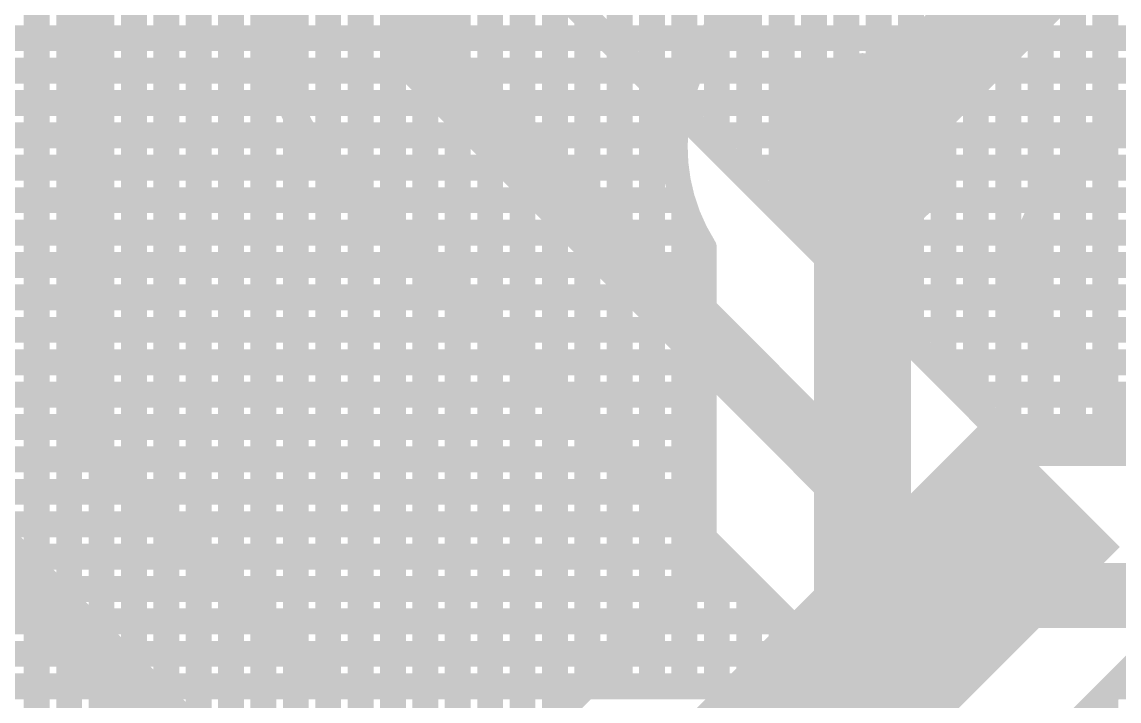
# Model space of a CAD drawing. Header units: millimetres. Extents: x 1.42 to 3.4, y 1.21 to 3.22.
# Drawn here: x 2.2777 to 2.4471, y 1.5927 to 1.6975 of the extents above; entities that cross this region are included whole.
import ezdxf

# ---------------------------------------------------------------- set-up
doc = ezdxf.new("R2010")
doc.units = ezdxf.units.MM
doc.header["$MEASUREMENT"] = 0
for name, color, linetype in [('BottomLayer', 5, 'Continuous'), ('BottomSolder', 6, 'Continuous'), ('MultiLayer', 9, 'Continuous'), ('TopLayer', 1, 'Continuous'), ('TopPaste', 8, 'Continuous'), ('TopSolder', 216, 'Continuous'), ('ViaHoleLayer', 16, 'Continuous')]:
    doc.layers.add(name, color=color, linetype=linetype)

# ---------------------------------------------------------------- blocks, each defined once
blk = doc.blocks.new('KEY_SMT_2')
at = {"layer": 'TopLayer'}
blk.add_solid([(0.13976, 0.06102), (0.13976, 0.08464), (0.06102, 0.06102), (0.06102, 0.08464)], dxfattribs=at)
at = {"layer": 'TopPaste'}
blk.add_solid([(0.13976, 0.06102), (0.13976, 0.08464), (0.06102, 0.06102), (0.06102, 0.08464)], dxfattribs=at)
at = {"layer": 'TopSolder'}
blk.add_solid([(0.14226, 0.05852), (0.14226, 0.08715), (0.05852, 0.05852), (0.05852, 0.08715)], dxfattribs=at)

msp = doc.modelspace()

# ---------------------------------------------------------------- linework, layer by layer
at = {"layer": 'BottomLayer'}
for points, const_width in [([(2.295, 1.62461), (2.295, 1.85839)], 0.004), ([(2.3, 1.61961), (2.3, 1.85339)], 0.004), ([(2.305, 1.61461), (2.305, 1.84839)], 0.004), ([(2.31, 1.60961), (2.31, 1.84339)], 0.004), ([(2.34, 1.692), (2.34, 1.798)], 0.01), ([(2.315, 1.60461), (2.315, 1.7833)], 0.004), ([(2.365, 1.69811), (2.365, 1.7833)], 0.004), ([(2.37, 1.69311), (2.37, 1.78339)], 0.004), ([(2.318, 1.692), (2.318, 1.77911)], 0.004), ([(2.375, 1.68811), (2.375, 1.77839)], 0.004), ([(2.38, 1.68311), (2.38, 1.77339)], 0.004), ([(2.385, 1.67811), (2.385, 1.76853)], 0.004), ([(2.39, 1.67311), (2.39, 1.76543)], 0.004), ([(2.395, 1.66811), (2.395, 1.76387)], 0.004), ([(2.4, 1.66311), (2.4, 1.7635)], 0.004), ([(2.405, 1.65811), (2.405, 1.7635)], 0.004), ([(2.41, 1.65311), (2.41, 1.7635)], 0.004), ([(2.415, 1.64811), (2.415, 1.7635)], 0.004), ([(2.42, 1.64311), (2.42, 1.7635)], 0.004), ([(2.425, 1.63811), (2.425, 1.7635)], 0.004), ([(2.43, 1.63311), (2.43, 1.7635)], 0.004), ([(2.435, 1.631), (2.435, 1.7635)], 0.004), ([(2.44, 1.631), (2.44, 1.7635)], 0.004), ([(2.445, 1.631), (2.445, 1.7635)], 0.004), ([(2.29, 1.62961), (2.29, 1.73398)], 0.004), ([(2.2875, 1.63211), (2.2875, 1.73061)], 0.004), ([(2.362, 1.70111), (2.43211, 1.631)], 0.004), ([(2.2875, 1.695), (2.318, 1.695)], 0.004), ([(2.34, 1.692), (2.423, 1.609)], 0.01), ([(2.36811, 1.695), (2.91389, 1.695)], 0.004), ([(2.2875, 1.69), (2.31809, 1.69)], 0.004), ([(2.37311, 1.69), (2.90889, 1.69)], 0.004), ([(2.2875, 1.685), (2.31914, 1.685)], 0.004), ([(2.37811, 1.685), (2.90389, 1.685)], 0.004), ([(2.32, 1.59961), (2.32, 1.68283)], 0.004), ([(2.2875, 1.68), (2.32156, 1.68)], 0.004), ([(2.38311, 1.68), (2.89889, 1.68)], 0.004), ([(2.32448, 1.6764), (2.40589, 1.595)], 0.004), ([(2.325, 1.595), (2.325, 1.67589)], 0.004), ([(2.2875, 1.675), (2.32589, 1.675)], 0.004), ([(2.38811, 1.675), (2.89389, 1.675)], 0.004), ([(2.2875, 1.67), (2.33089, 1.67)], 0.004), ([(2.33, 1.595), (2.33, 1.67089)], 0.004), ([(2.39311, 1.67), (2.88889, 1.67)], 0.004), ([(2.2875, 1.665), (2.33589, 1.665)], 0.004), ([(2.335, 1.595), (2.335, 1.66589)], 0.004), ([(2.39811, 1.665), (2.88389, 1.665)], 0.004), ([(2.2875, 1.66), (2.34089, 1.66)], 0.004), ([(2.34, 1.595), (2.34, 1.66089)], 0.004), ([(2.40311, 1.66), (2.87889, 1.66)], 0.004), ([(2.2875, 1.655), (2.34589, 1.655)], 0.004), ([(2.345, 1.595), (2.345, 1.65589)], 0.004), ([(2.40811, 1.655), (2.87389, 1.655)], 0.004), ([(2.2875, 1.65), (2.35089, 1.65)], 0.004), ([(2.35, 1.595), (2.35, 1.65089)], 0.004), ([(2.41311, 1.65), (2.86889, 1.65)], 0.004), ([(2.2875, 1.645), (2.35589, 1.645)], 0.004), ([(2.355, 1.595), (2.355, 1.64589)], 0.004), ([(2.41811, 1.645), (2.86389, 1.645)], 0.004), ([(2.2875, 1.64), (2.36089, 1.64)], 0.004), ([(2.36, 1.595), (2.36, 1.64089)], 0.004), ([(2.42311, 1.64), (2.85889, 1.64)], 0.004), ([(2.2875, 1.635), (2.36589, 1.635)], 0.004), ([(2.365, 1.595), (2.365, 1.63589)], 0.004), ([(2.42811, 1.635), (2.85389, 1.635)], 0.004), ([(2.2875, 1.63211), (2.32461, 1.595)], 0.004), ([(2.28961, 1.63), (2.37089, 1.63)], 0.004), ([(2.37, 1.595), (2.37, 1.63089)], 0.004), ([(2.43211, 1.631), (2.84989, 1.631)], 0.004), ([(2.2655, 1.623), (2.3155, 1.573)], 0.01), ([(2.29461, 1.625), (2.37589, 1.625)], 0.004), ([(2.375, 1.595), (2.375, 1.62589)], 0.004), ([(2.38, 1.595), (2.38, 1.62089)], 0.004), ([(2.29961, 1.62), (2.38089, 1.62)], 0.004), ([(2.385, 1.595), (2.385, 1.61589)], 0.004), ([(2.30461, 1.615), (2.38589, 1.615)], 0.004), ([(2.39, 1.595), (2.39, 1.61089)], 0.004), ([(2.423, 1.609), (2.859, 1.609)], 0.01), ([(2.30961, 1.61), (2.39089, 1.61)], 0.004), ([(2.395, 1.595), (2.395, 1.60589)], 0.004), ([(2.31461, 1.605), (2.39589, 1.605)], 0.004), ([(2.4, 1.595), (2.4, 1.60089)], 0.004), ([(2.31961, 1.6), (2.40089, 1.6)], 0.004), ([(2.32461, 1.595), (2.40589, 1.595)], 0.004), ([(2.32461, 1.595), (2.40589, 1.595)], 0.004)]:
    msp.add_lwpolyline(points, dxfattribs=dict(at, const_width=const_width))
for points, const_width in [([(2.364, 1.69811, 1), (2.366, 1.69811, 1)], 0.002), ([(2.2865, 1.695, 1), (2.2885, 1.695, 1)], 0.002), ([(2.317, 1.695, 1), (2.319, 1.695, 1)], 0.002), ([(2.3375, 1.692, 1), (2.3425, 1.692, 1)], 0.005), ([(2.3375, 1.692, 1), (2.3425, 1.692, 1)], 0.005), ([(2.36711, 1.695, 1), (2.36911, 1.695, 1)], 0.002), ([(2.317, 1.692, 1), (2.319, 1.692, 1)], 0.002), ([(2.317, 1.692, 1), (2.319, 1.692, 1)], 0.002), ([(2.317, 1.692, 1), (2.319, 1.692, 1)], 0.002), ([(2.369, 1.69311, 1), (2.371, 1.69311, 1)], 0.002), ([(2.2865, 1.69, 1), (2.2885, 1.69, 1)], 0.002), ([(2.31709, 1.69, 1), (2.31909, 1.69, 1)], 0.002), ([(2.37211, 1.69, 1), (2.37411, 1.69, 1)], 0.002), ([(2.374, 1.68811, 1), (2.376, 1.68811, 1)], 0.002), ([(2.4015, 1.67819, 1), (2.4135, 1.67819, 1)], 0.012), ([(2.2865, 1.685, 1), (2.2885, 1.685, 1)], 0.002), ([(2.31814, 1.685, 1), (2.32014, 1.685, 1)], 0.002), ([(2.37711, 1.685, 1), (2.37911, 1.685, 1)], 0.002), ([(2.319, 1.68283, 1), (2.321, 1.68283, 1)], 0.002), ([(2.379, 1.68311, 1), (2.381, 1.68311, 1)], 0.002), ([(2.2865, 1.68, 1), (2.2885, 1.68, 1)], 0.002), ([(2.32056, 1.68, 1), (2.32256, 1.68, 1)], 0.002), ([(2.38211, 1.68, 1), (2.38411, 1.68, 1)], 0.002), ([(2.384, 1.67811, 1), (2.386, 1.67811, 1)], 0.002), ([(2.32344, 1.67644, 1), (2.32544, 1.67644, 1)], 0.002), ([(2.32348, 1.6764, 1), (2.32548, 1.6764, 1)], 0.002), ([(2.32348, 1.6764, 1), (2.32548, 1.6764, 1)], 0.002), ([(2.324, 1.67589, 1), (2.326, 1.67589, 1)], 0.002), ([(2.2865, 1.675, 1), (2.2885, 1.675, 1)], 0.002), ([(2.32489, 1.675, 1), (2.32689, 1.675, 1)], 0.002), ([(2.38711, 1.675, 1), (2.38911, 1.675, 1)], 0.002), ([(2.389, 1.67311, 1), (2.391, 1.67311, 1)], 0.002), ([(2.2865, 1.67, 1), (2.2885, 1.67, 1)], 0.002), ([(2.329, 1.67089, 1), (2.331, 1.67089, 1)], 0.002), ([(2.32989, 1.67, 1), (2.33189, 1.67, 1)], 0.002), ([(2.39211, 1.67, 1), (2.39411, 1.67, 1)], 0.002), ([(2.394, 1.66811, 1), (2.396, 1.66811, 1)], 0.002), ([(2.2865, 1.665, 1), (2.2885, 1.665, 1)], 0.002), ([(2.334, 1.66589, 1), (2.336, 1.66589, 1)], 0.002), ([(2.33489, 1.665, 1), (2.33689, 1.665, 1)], 0.002), ([(2.39711, 1.665, 1), (2.39911, 1.665, 1)], 0.002), ([(2.399, 1.66311, 1), (2.401, 1.66311, 1)], 0.002), ([(2.2865, 1.66, 1), (2.2885, 1.66, 1)], 0.002), ([(2.339, 1.66089, 1), (2.341, 1.66089, 1)], 0.002), ([(2.33989, 1.66, 1), (2.34189, 1.66, 1)], 0.002), ([(2.40211, 1.66, 1), (2.40411, 1.66, 1)], 0.002), ([(2.404, 1.65811, 1), (2.406, 1.65811, 1)], 0.002), ([(2.2865, 1.655, 1), (2.2885, 1.655, 1)], 0.002), ([(2.344, 1.65589, 1), (2.346, 1.65589, 1)], 0.002), ([(2.34489, 1.655, 1), (2.34689, 1.655, 1)], 0.002), ([(2.40711, 1.655, 1), (2.40911, 1.655, 1)], 0.002), ([(2.409, 1.65311, 1), (2.411, 1.65311, 1)], 0.002), ([(2.2865, 1.65, 1), (2.2885, 1.65, 1)], 0.002), ([(2.349, 1.65089, 1), (2.351, 1.65089, 1)], 0.002), ([(2.34989, 1.65, 1), (2.35189, 1.65, 1)], 0.002), ([(2.41211, 1.65, 1), (2.41411, 1.65, 1)], 0.002), ([(2.414, 1.64811, 1), (2.416, 1.64811, 1)], 0.002), ([(2.2865, 1.645, 1), (2.2885, 1.645, 1)], 0.002), ([(2.354, 1.64589, 1), (2.356, 1.64589, 1)], 0.002), ([(2.35489, 1.645, 1), (2.35689, 1.645, 1)], 0.002), ([(2.41711, 1.645, 1), (2.41911, 1.645, 1)], 0.002), ([(2.419, 1.64311, 1), (2.421, 1.64311, 1)], 0.002), ([(2.2865, 1.64, 1), (2.2885, 1.64, 1)], 0.002), ([(2.359, 1.64089, 1), (2.361, 1.64089, 1)], 0.002), ([(2.35989, 1.64, 1), (2.36189, 1.64, 1)], 0.002), ([(2.42211, 1.64, 1), (2.42411, 1.64, 1)], 0.002), ([(2.424, 1.63811, 1), (2.426, 1.63811, 1)], 0.002), ([(2.2865, 1.635, 1), (2.2885, 1.635, 1)], 0.002), ([(2.364, 1.63589, 1), (2.366, 1.63589, 1)], 0.002), ([(2.36489, 1.635, 1), (2.36689, 1.635, 1)], 0.002), ([(2.42711, 1.635, 1), (2.42911, 1.635, 1)], 0.002), ([(2.429, 1.63311, 1), (2.431, 1.63311, 1)], 0.002), ([(2.2865, 1.63211, 1), (2.2885, 1.63211, 1)], 0.002), ([(2.2865, 1.63211, 1), (2.2885, 1.63211, 1)], 0.002), ([(2.28861, 1.63, 1), (2.29061, 1.63, 1)], 0.002), ([(2.289, 1.62961, 1), (2.291, 1.62961, 1)], 0.002), ([(2.369, 1.63089, 1), (2.371, 1.63089, 1)], 0.002), ([(2.36989, 1.63, 1), (2.37189, 1.63, 1)], 0.002), ([(2.43111, 1.631, 1), (2.43311, 1.631, 1)], 0.002), ([(2.43111, 1.631, 1), (2.43311, 1.631, 1)], 0.002), ([(2.434, 1.631, 1), (2.436, 1.631, 1)], 0.002), ([(2.439, 1.631, 1), (2.441, 1.631, 1)], 0.002), ([(2.444, 1.631, 1), (2.446, 1.631, 1)], 0.002), ([(2.29361, 1.625, 1), (2.29561, 1.625, 1)], 0.002), ([(2.294, 1.62461, 1), (2.296, 1.62461, 1)], 0.002), ([(2.374, 1.62589, 1), (2.376, 1.62589, 1)], 0.002), ([(2.37489, 1.625, 1), (2.37689, 1.625, 1)], 0.002), ([(2.379, 1.62089, 1), (2.381, 1.62089, 1)], 0.002), ([(2.29861, 1.62, 1), (2.30061, 1.62, 1)], 0.002), ([(2.299, 1.61961, 1), (2.301, 1.61961, 1)], 0.002), ([(2.37989, 1.62, 1), (2.38189, 1.62, 1)], 0.002), ([(2.384, 1.61589, 1), (2.386, 1.61589, 1)], 0.002), ([(2.30361, 1.615, 1), (2.30561, 1.615, 1)], 0.002), ([(2.304, 1.61461, 1), (2.306, 1.61461, 1)], 0.002), ([(2.38489, 1.615, 1), (2.38689, 1.615, 1)], 0.002), ([(2.389, 1.61089, 1), (2.391, 1.61089, 1)], 0.002), ([(2.4205, 1.609, 1), (2.4255, 1.609, 1)], 0.005), ([(2.4205, 1.609, 1), (2.4255, 1.609, 1)], 0.005), ([(2.30861, 1.61, 1), (2.31061, 1.61, 1)], 0.002), ([(2.309, 1.60961, 1), (2.311, 1.60961, 1)], 0.002), ([(2.38989, 1.61, 1), (2.39189, 1.61, 1)], 0.002), ([(2.394, 1.60589, 1), (2.396, 1.60589, 1)], 0.002), ([(2.31361, 1.605, 1), (2.31561, 1.605, 1)], 0.002), ([(2.314, 1.60461, 1), (2.316, 1.60461, 1)], 0.002), ([(2.39489, 1.605, 1), (2.39689, 1.605, 1)], 0.002), ([(2.399, 1.60089, 1), (2.401, 1.60089, 1)], 0.002), ([(2.31861, 1.6, 1), (2.32061, 1.6, 1)], 0.002), ([(2.319, 1.59961, 1), (2.321, 1.59961, 1)], 0.002), ([(2.39989, 1.6, 1), (2.40189, 1.6, 1)], 0.002), ([(2.32361, 1.595, 1), (2.32561, 1.595, 1)], 0.002), ([(2.32361, 1.595, 1), (2.32561, 1.595, 1)], 0.002), ([(2.32361, 1.595, 1), (2.32561, 1.595, 1)], 0.002), ([(2.324, 1.595, 1), (2.326, 1.595, 1)], 0.002), ([(2.329, 1.595, 1), (2.331, 1.595, 1)], 0.002), ([(2.334, 1.595, 1), (2.336, 1.595, 1)], 0.002), ([(2.339, 1.595, 1), (2.341, 1.595, 1)], 0.002), ([(2.344, 1.595, 1), (2.346, 1.595, 1)], 0.002), ([(2.349, 1.595, 1), (2.351, 1.595, 1)], 0.002), ([(2.354, 1.595, 1), (2.356, 1.595, 1)], 0.002), ([(2.359, 1.595, 1), (2.361, 1.595, 1)], 0.002), ([(2.364, 1.595, 1), (2.366, 1.595, 1)], 0.002), ([(2.369, 1.595, 1), (2.371, 1.595, 1)], 0.002), ([(2.374, 1.595, 1), (2.376, 1.595, 1)], 0.002), ([(2.379, 1.595, 1), (2.381, 1.595, 1)], 0.002), ([(2.384, 1.595, 1), (2.386, 1.595, 1)], 0.002), ([(2.389, 1.595, 1), (2.391, 1.595, 1)], 0.002), ([(2.394, 1.595, 1), (2.396, 1.595, 1)], 0.002), ([(2.399, 1.595, 1), (2.401, 1.595, 1)], 0.002), ([(2.40489, 1.595, 1), (2.40689, 1.595, 1)], 0.002), ([(2.40489, 1.595, 1), (2.40689, 1.595, 1)], 0.002), ([(2.40489, 1.595, 1), (2.40689, 1.595, 1)], 0.002)]:
    msp.add_lwpolyline(points, format="xyb", close=True, dxfattribs=dict(at, const_width=const_width))
at = {"layer": 'BottomLayer', "const_width": 0.004}
for points in [[(2.32444, 1.67644, -0.198912), (2.318, 1.692)], [(2.32448, 1.6764, -0.199566), (2.318, 1.692)]]:
    msp.add_lwpolyline(points, format="xyb", dxfattribs=at)
at = {"layer": 'BottomSolder', "const_width": 0.0145}
msp.add_lwpolyline([(2.40025, 1.67819, 1), (2.41475, 1.67819, 1)], format="xyb", close=True, dxfattribs=at)
at = {"layer": 'MultiLayer', "const_width": 0.012}
msp.add_lwpolyline([(2.4015, 1.67819, 1), (2.4135, 1.67819, 1)], format="xyb", close=True, dxfattribs=at)
at = {"layer": 'TopLayer'}
for points, const_width in [([(2.38, 1.68739), (2.38, 1.80755)], 0.004), ([(2.375, 1.60524), (2.375, 1.80255)], 0.004), ([(2.37, 1.60024), (2.37, 1.79755)], 0.004), ([(2.385, 1.69648), (2.385, 1.79121)], 0.004), ([(2.31, 1.49026), (2.31, 1.78209)], 0.004), ([(2.315, 1.48526), (2.315, 1.7833)], 0.004), ([(2.365, 1.59524), (2.365, 1.7833)], 0.004), ([(2.305, 1.49526), (2.305, 1.77709)], 0.004), ([(2.32, 1.48026), (2.32, 1.777)], 0.004), ([(2.36, 1.59024), (2.36, 1.777)], 0.004), ([(2.3, 1.50026), (2.3, 1.77209)], 0.004), ([(2.325, 1.47526), (2.325, 1.77318)], 0.004), ([(2.355, 1.58524), (2.355, 1.77318)], 0.004), ([(2.33, 1.35424), (2.33, 1.77078)], 0.004), ([(2.35, 1.58024), (2.35, 1.77078)], 0.004), ([(2.335, 1.35924), (2.335, 1.76943)], 0.004), ([(2.34, 1.36424), (2.34, 1.769)], 0.004), ([(2.345, 1.36924), (2.345, 1.76943)], 0.004), ([(2.295, 1.50526), (2.295, 1.76709)], 0.004), ([(2.4075, 1.67819), (2.47716, 1.74784)], 0.015), ([(2.29, 1.51026), (2.29, 1.73398)], 0.004), ([(2.285, 1.51524), (2.285, 1.72803)], 0.004), ([(2.28, 1.51024), (2.28, 1.72439)], 0.004), ([(2.4358, 1.67183), (2.47009, 1.70612)], 0.004), ([(2.2005, 1.695), (2.38387, 1.695)], 0.004), ([(2.2005, 1.69), (2.38102, 1.69)], 0.004), ([(2.2005, 1.685), (2.37931, 1.685)], 0.004), ([(2.4075, 1.597), (2.4075, 1.67819)], 0.015), ([(2.44896, 1.685), (2.58689, 1.685)], 0.004), ([(2.445, 1.63922), (2.445, 1.68104)], 0.004), ([(2.2005, 1.68), (2.37856, 1.68)], 0.004), ([(2.44396, 1.68), (2.58189, 1.68)], 0.004), ([(2.44, 1.64422), (2.44, 1.67604)], 0.004), ([(2.2005, 1.675), (2.37868, 1.675)], 0.004), ([(2.43896, 1.675), (2.57689, 1.675)], 0.004), ([(2.2005, 1.67), (2.37968, 1.67)], 0.004), ([(2.43532, 1.67), (2.57189, 1.67)], 0.004), ([(2.38, 1.61024), (2.38, 1.66898)], 0.004), ([(2.435, 1.64922), (2.435, 1.66898)], 0.004), ([(2.2005, 1.665), (2.38167, 1.665)], 0.004), ([(2.43333, 1.665), (2.56689, 1.665)], 0.004), ([(2.383, 1.61324), (2.383, 1.66267)], 0.004), ([(2.432, 1.65222), (2.432, 1.66267)], 0.004), ([(2.2005, 1.66), (2.383, 1.66)], 0.004), ([(2.432, 1.66), (2.56189, 1.66)], 0.004), ([(2.2005, 1.655), (2.383, 1.655)], 0.004), ([(2.432, 1.655), (2.55689, 1.655)], 0.004), ([(2.432, 1.65222), (2.46773, 1.61649)], 0.004), ([(2.2005, 1.65), (2.383, 1.65)], 0.004), ([(2.43422, 1.65), (2.55189, 1.65)], 0.004), ([(2.2005, 1.645), (2.383, 1.645)], 0.004), ([(2.43922, 1.645), (2.54689, 1.645)], 0.004), ([(2.2005, 1.64), (2.383, 1.64)], 0.004), ([(2.44422, 1.64), (2.54189, 1.64)], 0.004), ([(2.2005, 1.635), (2.383, 1.635)], 0.004), ([(2.2005, 1.63), (2.383, 1.63)], 0.004), ([(2.2005, 1.625), (2.383, 1.625)], 0.004), ([(2.2005, 1.62), (2.383, 1.62)], 0.004), ([(2.38801, 1.53677), (2.46773, 1.61649)], 0.004), ([(2.2005, 1.615), (2.383, 1.615)], 0.004), ([(2.34727, 1.57751), (2.383, 1.61324)], 0.004), ([(2.2005, 1.61), (2.37976, 1.61)], 0.004), ([(2.2005, 1.605), (2.37476, 1.605)], 0.004), ([(2.20192, 1.6), (2.36976, 1.6)], 0.004), ([(2.20387, 1.595), (2.36476, 1.595)], 0.004), ([(2.445, 1.24039), (2.445, 1.59376)], 0.004), ([(2.44624, 1.595), (2.53562, 1.595)], 0.004)]:
    msp.add_lwpolyline(points, dxfattribs=dict(at, const_width=const_width))
at = {"layer": 'TopLayer', "const_width": 0.004}
for points in [[(2.383, 1.66267, -0.518867), (2.40115, 1.70648)], [(2.4358, 1.67183, -0.08614), (2.432, 1.66267)]]:
    msp.add_lwpolyline(points, format="xyb", dxfattribs=at)
at = {"layer": 'TopLayer'}
for points, const_width in [([(2.384, 1.69648, 1), (2.386, 1.69648, 1)], 0.002), ([(2.38287, 1.695, 1), (2.38487, 1.695, 1)], 0.002), ([(2.38002, 1.69, 1), (2.38202, 1.69, 1)], 0.002), ([(2.379, 1.68739, 1), (2.381, 1.68739, 1)], 0.002), ([(2.4015, 1.67819, 1), (2.4135, 1.67819, 1)], 0.012), ([(2.37831, 1.685, 1), (2.38031, 1.685, 1)], 0.002), ([(2.40375, 1.67819, 1), (2.41125, 1.67819, 1)], 0.0075), ([(2.40375, 1.67819, 1), (2.41125, 1.67819, 1)], 0.0075), ([(2.44796, 1.685, 1), (2.44996, 1.685, 1)], 0.002), ([(2.444, 1.68104, 1), (2.446, 1.68104, 1)], 0.002), ([(2.37756, 1.68, 1), (2.37956, 1.68, 1)], 0.002), ([(2.44296, 1.68, 1), (2.44496, 1.68, 1)], 0.002), ([(2.439, 1.67604, 1), (2.441, 1.67604, 1)], 0.002), ([(2.37768, 1.675, 1), (2.37968, 1.675, 1)], 0.002), ([(2.43796, 1.675, 1), (2.43996, 1.675, 1)], 0.002), ([(2.4348, 1.67183, 1), (2.4368, 1.67183, 1)], 0.002), ([(2.4348, 1.67183, 1), (2.4368, 1.67183, 1)], 0.002), ([(2.37868, 1.67, 1), (2.38068, 1.67, 1)], 0.002), ([(2.43432, 1.67, 1), (2.43632, 1.67, 1)], 0.002), ([(2.379, 1.66898, 1), (2.381, 1.66898, 1)], 0.002), ([(2.434, 1.66898, 1), (2.436, 1.66898, 1)], 0.002), ([(2.38067, 1.665, 1), (2.38267, 1.665, 1)], 0.002), ([(2.43233, 1.665, 1), (2.43433, 1.665, 1)], 0.002), ([(2.382, 1.66267, 1), (2.384, 1.66267, 1)], 0.002), ([(2.382, 1.66267, 1), (2.384, 1.66267, 1)], 0.002), ([(2.431, 1.66267, 1), (2.433, 1.66267, 1)], 0.002), ([(2.431, 1.66267, 1), (2.433, 1.66267, 1)], 0.002), ([(2.382, 1.66, 1), (2.384, 1.66, 1)], 0.002), ([(2.431, 1.66, 1), (2.433, 1.66, 1)], 0.002), ([(2.382, 1.655, 1), (2.384, 1.655, 1)], 0.002), ([(2.431, 1.655, 1), (2.433, 1.655, 1)], 0.002), ([(2.431, 1.65222, 1), (2.433, 1.65222, 1)], 0.002), ([(2.431, 1.65222, 1), (2.433, 1.65222, 1)], 0.002), ([(2.382, 1.65, 1), (2.384, 1.65, 1)], 0.002), ([(2.43322, 1.65, 1), (2.43522, 1.65, 1)], 0.002), ([(2.434, 1.64922, 1), (2.436, 1.64922, 1)], 0.002), ([(2.382, 1.645, 1), (2.384, 1.645, 1)], 0.002), ([(2.43822, 1.645, 1), (2.44022, 1.645, 1)], 0.002), ([(2.439, 1.64422, 1), (2.441, 1.64422, 1)], 0.002), ([(2.382, 1.64, 1), (2.384, 1.64, 1)], 0.002), ([(2.44322, 1.64, 1), (2.44522, 1.64, 1)], 0.002), ([(2.444, 1.63922, 1), (2.446, 1.63922, 1)], 0.002), ([(2.382, 1.635, 1), (2.384, 1.635, 1)], 0.002), ([(2.382, 1.63, 1), (2.384, 1.63, 1)], 0.002), ([(2.382, 1.625, 1), (2.384, 1.625, 1)], 0.002), ([(2.382, 1.62, 1), (2.384, 1.62, 1)], 0.002), ([(2.382, 1.615, 1), (2.384, 1.615, 1)], 0.002), ([(2.382, 1.61324, 1), (2.384, 1.61324, 1)], 0.002), ([(2.382, 1.61324, 1), (2.384, 1.61324, 1)], 0.002), ([(2.37876, 1.61, 1), (2.38076, 1.61, 1)], 0.002), ([(2.379, 1.61024, 1), (2.381, 1.61024, 1)], 0.002), ([(2.37376, 1.605, 1), (2.37576, 1.605, 1)], 0.002), ([(2.374, 1.60524, 1), (2.376, 1.60524, 1)], 0.002), ([(2.40375, 1.597, 1), (2.41125, 1.597, 1)], 0.0075), ([(2.36876, 1.6, 1), (2.37076, 1.6, 1)], 0.002), ([(2.369, 1.60024, 1), (2.371, 1.60024, 1)], 0.002), ([(2.36376, 1.595, 1), (2.36576, 1.595, 1)], 0.002), ([(2.364, 1.59524, 1), (2.366, 1.59524, 1)], 0.002), ([(2.444, 1.59376, 1), (2.446, 1.59376, 1)], 0.002), ([(2.44524, 1.595, 1), (2.44724, 1.595, 1)], 0.002)]:
    msp.add_lwpolyline(points, format="xyb", close=True, dxfattribs=dict(at, const_width=const_width))
at = {"layer": 'TopSolder', "const_width": 0.0145}
msp.add_lwpolyline([(2.40025, 1.67819, 1), (2.41475, 1.67819, 1)], format="xyb", close=True, dxfattribs=at)
at = {"layer": 'ViaHoleLayer', "const_width": 0.006}
msp.add_lwpolyline([(2.4045, 1.67819, 1), (2.4105, 1.67819, 1)], format="xyb", close=True, dxfattribs=at)

# ---------------------------------------------------------------- block references
at = {"rotation": 45}
msp.add_blockref('KEY_SMT_2', (2.38801, 1.47451), dxfattribs=at)

doc.saveas('drawing.dxf')
